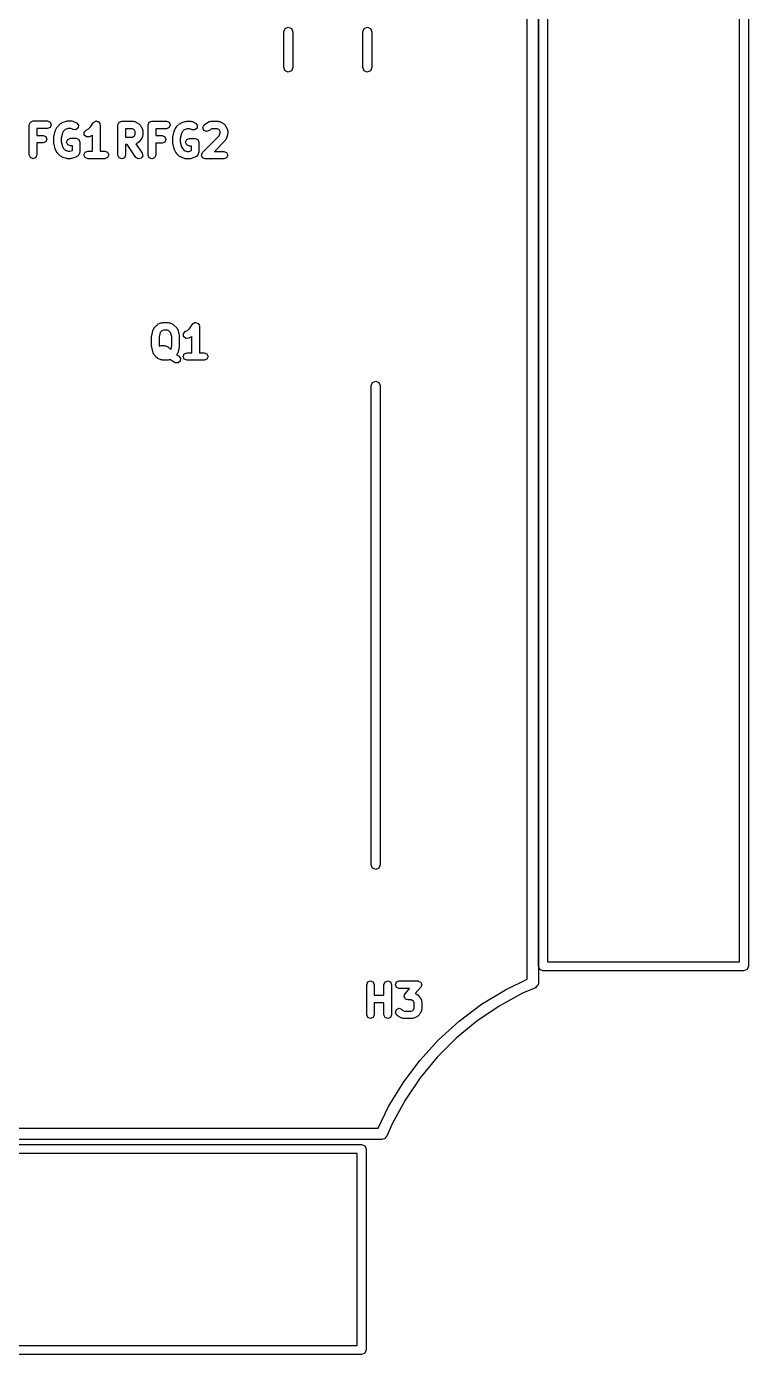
# Model space of a CAD drawing. Extents: x 83 to 120.4, y -76.4 to -39.4.
# Drawn here: x 110.01 to 119.57, y -75.87 to -58.29 of the extents above; entities that cross this region are included whole.
import ezdxf

# ---------------------------------------------------------------- set-up
doc = ezdxf.new("R2010")
doc.units = 0
doc.layers.add('BLACK', color=7, linetype='CONTINUOUS')

msp = doc.modelspace()

# ---------------------------------------------------------------- linework, layer by layer
at = {"layer": 'BLACK', "linetype": 'CONTINUOUS'}
for p, q in [((116.638382, -70.905758), (116.638382, -44.999457)), ((116.788382, -44.952618), (116.788382, -70.952618)), ((116.7888, -70.733), (116.7888, -47.813)), ((116.9088, -47.873), (116.9088, -70.673)), ((119.4488, -70.673), (119.4488, -47.873)), ((119.5688, -47.813), (119.5688, -70.733)), ((113.4175, -58.362742), (113.435074, -58.320316)), ((113.435074, -58.320316), (113.4775, -58.302742)), ((113.4775, -58.302742), (113.519926, -58.320316)), ((113.519926, -58.320316), (113.5375, -58.362742)), ((114.4625, -58.362742), (114.480074, -58.320316)), ((114.480074, -58.320316), (114.5225, -58.302742)), ((114.5225, -58.302742), (114.564926, -58.320316)), ((114.564926, -58.320316), (114.5825, -58.362742)), ((113.4175, -58.837258), (113.4175, -58.362742)), ((113.5375, -58.362742), (113.5375, -58.837258)), ((114.4625, -58.837258), (114.4625, -58.362742)), ((114.5825, -58.362742), (114.5825, -58.837258)), ((113.435074, -58.879684), (113.4175, -58.837258)), ((113.4775, -58.897258), (113.435074, -58.879684)), ((113.519926, -58.879684), (113.4775, -58.897258)), ((113.5375, -58.837258), (113.519926, -58.879684)), ((114.480074, -58.879684), (114.4625, -58.837258)), ((114.5225, -58.897258), (114.480074, -58.879684)), ((114.564926, -58.879684), (114.5225, -58.897258)), ((114.5825, -58.837258), (114.564926, -58.879684)), ((110.047934, -59.594247), (110.062579, -59.558892)), ((110.062579, -59.558892), (110.097934, -59.544247)), ((110.097934, -59.544247), (110.28841, -59.544247)), ((110.28841, -59.544247), (110.323765, -59.558892)), ((110.323765, -59.558892), (110.33841, -59.594247)), ((110.424483, -59.616035), (110.462577, -59.57794)), ((110.462577, -59.57794), (110.473329, -59.573486)), ((110.473329, -59.573486), (110.482121, -59.565861)), ((110.482121, -59.565861), (110.539264, -59.546813)), ((110.539264, -59.546813), (110.547472, -59.547396)), ((110.547472, -59.547396), (110.555076, -59.544247)), ((110.555076, -59.544247), (110.612219, -59.544247)), ((110.612219, -59.544247), (110.622971, -59.5487)), ((110.622971, -59.5487), (110.63458, -59.549526)), ((110.63458, -59.549526), (110.672675, -59.568574)), ((110.672675, -59.568574), (110.697748, -59.597484)), ((110.859078, -59.619533), (110.894427, -59.566511)), ((110.894427, -59.566511), (110.898704, -59.563646)), ((110.898704, -59.563646), (110.900674, -59.558892)), ((110.900674, -59.558892), (110.914124, -59.55332)), ((110.914124, -59.55332), (110.926224, -59.545218)), ((110.926224, -59.545218), (110.931273, -59.546216)), ((110.931273, -59.546216), (110.936029, -59.544247)), ((110.936029, -59.544247), (110.949477, -59.549817)), ((110.949477, -59.549817), (110.963765, -59.552644)), ((110.963765, -59.552644), (110.96663, -59.556922)), ((110.96663, -59.556922), (110.971384, -59.558892)), ((110.971384, -59.558892), (110.976954, -59.57234)), ((110.976954, -59.57234), (110.985058, -59.584441)), ((110.985058, -59.584441), (110.984058, -59.58949)), ((110.984058, -59.58949), (110.986029, -59.594247)), ((111.222734, -59.596847), (111.237379, -59.561492)), ((111.237379, -59.561492), (111.272734, -59.546847)), ((111.272734, -59.546847), (111.425115, -59.546847)), ((111.425115, -59.546847), (111.435867, -59.5513)), ((111.435867, -59.5513), (111.447476, -59.552126)), ((111.447476, -59.552126), (111.485571, -59.571174)), ((111.485571, -59.571174), (111.490962, -59.57739)), ((111.490962, -59.57739), (111.498565, -59.58054)), ((111.498565, -59.58054), (111.517613, -59.599587)), ((111.622734, -59.596847), (111.637379, -59.561492)), ((111.637379, -59.561492), (111.672734, -59.546847)), ((111.672734, -59.546847), (111.86321, -59.546847)), ((111.86321, -59.546847), (111.898565, -59.561492)), ((111.898565, -59.561492), (111.91321, -59.596847)), ((111.999283, -59.618635), (112.037377, -59.58054)), ((112.037377, -59.58054), (112.048129, -59.576086)), ((112.048129, -59.576086), (112.056921, -59.568461)), ((112.056921, -59.568461), (112.114064, -59.549413)), ((112.114064, -59.549413), (112.122272, -59.549996)), ((112.122272, -59.549996), (112.129876, -59.546847)), ((112.129876, -59.546847), (112.187019, -59.546847)), ((112.187019, -59.546847), (112.197771, -59.5513)), ((112.197771, -59.5513), (112.20938, -59.552126)), ((112.20938, -59.552126), (112.247475, -59.571174)), ((112.247475, -59.571174), (112.272548, -59.600084)), ((112.361189, -59.599586), (112.380236, -59.580539)), ((112.380236, -59.580539), (112.387838, -59.57739)), ((112.387838, -59.57739), (112.39323, -59.571174)), ((112.39323, -59.571174), (112.431325, -59.552126)), ((112.431325, -59.552126), (112.442933, -59.5513)), ((112.442933, -59.5513), (112.453686, -59.546847)), ((112.453686, -59.546847), (112.548924, -59.546847)), ((112.548924, -59.546847), (112.559676, -59.5513)), ((112.559676, -59.5513), (112.571285, -59.552126)), ((112.571285, -59.552126), (112.60938, -59.571174)), ((112.60938, -59.571174), (112.614771, -59.57739)), ((112.614771, -59.57739), (112.622373, -59.580539)), ((112.622373, -59.580539), (112.641421, -59.599586)), ((110.047934, -59.994247), (110.047934, -59.594247)), ((110.28841, -59.644247), (110.147934, -59.644247)), ((110.147934, -59.644247), (110.147934, -59.734723)), ((110.147934, -59.734723), (110.231267, -59.734723)), ((110.231267, -59.734723), (110.266622, -59.749368)), ((110.266622, -59.749368), (110.281267, -59.784723)), ((110.323765, -59.629602), (110.28841, -59.644247)), ((110.33841, -59.594247), (110.323765, -59.629602)), ((110.371743, -59.765676), (110.374169, -59.759819)), ((110.373236, -59.753549), (110.392284, -59.677358)), ((110.374169, -59.759819), (110.373236, -59.753549)), ((110.392284, -59.677358), (110.395666, -59.672793)), ((110.395666, -59.672793), (110.396069, -59.667125)), ((110.396069, -59.667125), (110.415116, -59.62903)), ((110.415116, -59.62903), (110.421333, -59.623637)), ((110.421333, -59.623637), (110.424483, -59.616035)), ((110.487966, -59.706937), (110.471743, -59.771831)), ((110.50093, -59.681007), (110.487966, -59.706937)), ((110.524942, -59.656996), (110.50093, -59.681007)), ((110.56319, -59.644247), (110.524942, -59.656996)), ((110.600416, -59.644247), (110.56319, -59.644247)), ((110.627953, -59.658016), (110.600416, -59.644247)), ((110.666125, -59.660729), (110.627953, -59.658016)), ((110.695035, -59.635656), (110.666125, -59.660729)), ((110.697748, -59.597484), (110.695035, -59.635656)), ((110.774309, -59.692722), (110.799382, -59.663812)), ((110.777022, -59.730894), (110.774309, -59.692722)), ((110.805932, -59.755967), (110.777022, -59.730894)), ((110.799382, -59.663812), (110.83022, -59.648392)), ((110.844104, -59.753254), (110.805932, -59.755967)), ((110.83022, -59.648392), (110.859078, -59.619533)), ((110.882199, -59.734206), (110.844104, -59.753254)), ((110.886029, -59.729789), (110.882199, -59.734206)), ((110.886029, -59.944247), (110.886029, -59.729789)), ((110.986029, -59.594247), (110.986029, -59.944247)), ((111.222734, -59.996847), (111.222734, -59.596847)), ((111.413312, -59.646847), (111.322734, -59.646847)), ((111.322734, -59.646847), (111.322734, -59.756371)), ((111.322734, -59.756371), (111.413312, -59.756371)), ((111.433592, -59.656987), (111.413312, -59.646847)), ((111.413312, -59.756371), (111.433592, -59.74623)), ((111.441164, -59.66456), (111.433592, -59.656987)), ((111.433592, -59.74623), (111.441164, -59.738657)), ((111.451305, -59.684841), (111.441164, -59.66456)), ((111.441164, -59.738657), (111.451305, -59.718377)), ((111.451305, -59.718377), (111.451305, -59.684841)), ((111.517613, -59.599587), (111.520762, -59.60719)), ((111.520762, -59.60719), (111.526978, -59.612581)), ((111.526978, -59.612581), (111.546027, -59.650678)), ((111.546027, -59.75254), (111.526978, -59.790637)), ((111.546027, -59.650678), (111.546851, -59.662287)), ((111.546851, -59.74093), (111.546027, -59.75254)), ((111.546851, -59.662287), (111.551305, -59.673038)), ((111.551305, -59.73018), (111.546851, -59.74093)), ((111.551305, -59.673038), (111.551305, -59.73018)), ((111.622734, -59.996847), (111.622734, -59.596847)), ((111.86321, -59.646847), (111.722734, -59.646847)), ((111.722734, -59.646847), (111.722734, -59.737323)), ((111.722734, -59.737323), (111.806067, -59.737323)), ((111.806067, -59.737323), (111.841422, -59.751968)), ((111.841422, -59.751968), (111.856067, -59.787323)), ((111.898565, -59.632202), (111.86321, -59.646847)), ((111.91321, -59.596847), (111.898565, -59.632202)), ((111.946543, -59.768276), (111.948969, -59.762419)), ((111.948036, -59.756149), (111.967084, -59.679958)), ((111.948969, -59.762419), (111.948036, -59.756149)), ((111.967084, -59.679958), (111.970466, -59.675393)), ((111.970466, -59.675393), (111.970869, -59.669725)), ((111.970869, -59.669725), (111.989916, -59.63163)), ((111.989916, -59.63163), (111.996133, -59.626237)), ((111.996133, -59.626237), (111.999283, -59.618635)), ((112.062766, -59.709537), (112.046543, -59.774431)), ((112.07573, -59.683607), (112.062766, -59.709537)), ((112.099742, -59.659596), (112.07573, -59.683607)), ((112.13799, -59.646847), (112.099742, -59.659596)), ((112.175216, -59.646847), (112.13799, -59.646847)), ((112.202753, -59.660616), (112.175216, -59.646847)), ((112.240925, -59.663329), (112.202753, -59.660616)), ((112.269835, -59.638256), (112.240925, -59.663329)), ((112.272548, -59.600084), (112.269835, -59.638256)), ((112.34214, -59.961492), (112.562365, -59.741267)), ((112.346543, -59.634941), (112.361189, -59.599586)), ((112.361187, -59.670296), (112.346543, -59.634941)), ((112.396542, -59.684942), (112.361187, -59.670296)), ((112.431897, -59.670298), (112.396542, -59.684942)), ((112.445207, -59.656988), (112.431897, -59.670298)), ((112.465489, -59.646847), (112.445207, -59.656988)), ((112.537121, -59.646847), (112.465489, -59.646847)), ((112.557401, -59.656987), (112.537121, -59.646847)), ((112.564973, -59.664559), (112.557401, -59.656987)), ((112.562365, -59.741267), (112.575114, -59.70302)), ((112.575114, -59.684841), (112.564973, -59.664559)), ((112.575114, -59.70302), (112.575114, -59.684841)), ((112.641421, -59.599586), (112.64457, -59.607188)), ((112.64457, -59.607188), (112.650789, -59.612582)), ((112.650789, -59.612582), (112.669836, -59.650678)), ((112.672548, -59.726944), (112.653501, -59.784087)), ((112.669836, -59.650678), (112.67066, -59.662286)), ((112.67066, -59.662286), (112.675114, -59.673038)), ((112.675114, -59.711133), (112.671964, -59.718735)), ((112.671964, -59.718735), (112.672548, -59.726944)), ((112.675114, -59.673038), (112.675114, -59.711133)), ((110.231267, -59.834723), (110.147934, -59.834723)), ((110.147934, -59.834723), (110.147934, -59.994247)), ((110.266622, -59.820078), (110.231267, -59.834723)), ((110.281267, -59.784723), (110.266622, -59.820078)), ((110.371743, -59.822819), (110.371743, -59.765676)), ((110.374169, -59.828675), (110.371743, -59.822819)), ((110.373236, -59.834946), (110.374169, -59.828675)), ((110.392284, -59.911136), (110.373236, -59.834946)), ((110.395666, -59.9157), (110.392284, -59.911136)), ((110.396069, -59.921369), (110.395666, -59.9157)), ((110.415116, -59.959464), (110.396069, -59.921369)), ((110.471743, -59.771831), (110.471743, -59.816663)), ((110.471743, -59.816663), (110.487966, -59.881556)), ((110.487966, -59.881556), (110.500929, -59.907484)), ((110.500929, -59.907484), (110.524943, -59.931498)), ((110.524943, -59.931498), (110.563189, -59.944247)), ((110.543172, -59.822819), (110.557817, -59.787464)), ((110.557817, -59.858174), (110.543172, -59.822819)), ((110.557817, -59.787464), (110.593172, -59.772819)), ((110.593172, -59.872819), (110.557817, -59.858174)), ((110.585059, -59.944247), (110.619362, -59.932812)), ((110.593172, -59.772819), (110.669362, -59.772819)), ((110.619362, -59.872819), (110.593172, -59.872819)), ((110.619362, -59.932812), (110.619362, -59.872819)), ((110.669362, -59.772819), (110.704717, -59.787464)), ((110.704717, -59.787464), (110.719362, -59.822819)), ((110.719362, -59.822819), (110.719362, -59.956152)), ((111.341939, -59.856371), (111.322734, -59.856371)), ((111.322734, -59.856371), (111.322734, -59.996847)), ((111.460343, -60.02552), (111.341939, -59.856371)), ((111.485571, -59.832044), (111.456982, -59.846338)), ((111.456982, -59.846338), (111.542266, -59.968174)), ((111.490962, -59.825827), (111.485571, -59.832044)), ((111.498565, -59.822678), (111.490962, -59.825827)), ((111.517613, -59.803631), (111.498565, -59.822678)), ((111.520762, -59.796027), (111.517613, -59.803631)), ((111.526978, -59.790637), (111.520762, -59.796027)), ((111.806067, -59.837323), (111.722734, -59.837323)), ((111.722734, -59.837323), (111.722734, -59.996847)), ((111.841422, -59.822678), (111.806067, -59.837323)), ((111.856067, -59.787323), (111.841422, -59.822678)), ((111.946543, -59.825419), (111.946543, -59.768276)), ((111.948969, -59.831275), (111.946543, -59.825419)), ((111.948036, -59.837546), (111.948969, -59.831275)), ((111.967084, -59.913736), (111.948036, -59.837546)), ((111.970466, -59.9183), (111.967084, -59.913736)), ((111.970869, -59.923969), (111.970466, -59.9183)), ((111.989916, -59.962064), (111.970869, -59.923969)), ((112.046543, -59.774431), (112.046543, -59.819263)), ((112.046543, -59.819263), (112.062766, -59.884156)), ((112.062766, -59.884156), (112.075729, -59.910084)), ((112.075729, -59.910084), (112.099743, -59.934098)), ((112.099743, -59.934098), (112.137989, -59.946847)), ((112.117972, -59.825419), (112.132617, -59.790064)), ((112.132617, -59.860774), (112.117972, -59.825419)), ((112.132617, -59.790064), (112.167972, -59.775419)), ((112.167972, -59.875419), (112.132617, -59.860774)), ((112.159859, -59.946847), (112.194162, -59.935412)), ((112.167972, -59.775419), (112.244162, -59.775419)), ((112.194162, -59.875419), (112.167972, -59.875419)), ((112.194162, -59.935412), (112.194162, -59.875419)), ((112.244162, -59.775419), (112.279517, -59.790064)), ((112.279517, -59.790064), (112.294162, -59.825419)), ((112.294162, -59.825419), (112.294162, -59.958752)), ((112.641422, -59.803631), (112.498205, -59.946847)), ((112.645875, -59.792879), (112.641422, -59.803631)), ((112.653501, -59.784087), (112.645875, -59.792879)), ((110.062579, -60.029602), (110.047934, -59.994247)), ((110.097934, -60.044247), (110.062579, -60.029602)), ((110.133289, -60.029602), (110.097934, -60.044247)), ((110.147934, -59.994247), (110.133289, -60.029602)), ((110.421332, -59.964855), (110.415116, -59.959464)), ((110.424482, -59.972459), (110.421332, -59.964855)), ((110.462577, -60.010555), (110.424482, -59.972459)), ((110.473329, -60.015008), (110.462577, -60.010555)), ((110.482122, -60.022634), (110.473329, -60.015008)), ((110.539265, -60.041681), (110.482122, -60.022634)), ((110.547473, -60.041097), (110.539265, -60.041681)), ((110.555076, -60.044247), (110.547473, -60.041097)), ((110.593172, -60.044247), (110.555076, -60.044247)), ((110.563189, -59.944247), (110.585059, -59.944247)), ((110.600774, -60.041097), (110.593172, -60.044247)), ((110.608983, -60.041681), (110.600774, -60.041097)), ((110.666125, -60.022634), (110.608983, -60.041681)), ((110.674917, -60.015008), (110.666125, -60.022634)), ((110.685669, -60.010555), (110.674917, -60.015008)), ((110.704717, -59.991507), (110.685669, -60.010555)), ((110.719362, -59.956152), (110.704717, -59.991507)), ((110.771743, -59.994247), (110.786388, -59.958892)), ((110.786388, -60.029602), (110.771743, -59.994247)), ((110.786388, -59.958892), (110.821743, -59.944247)), ((110.821743, -60.044247), (110.786388, -60.029602)), ((110.821743, -59.944247), (110.886029, -59.944247)), ((110.936029, -60.044247), (110.821743, -60.044247)), ((111.050314, -60.044247), (110.936029, -60.044247)), ((110.986029, -59.944247), (111.050314, -59.944247)), ((111.050314, -59.944247), (111.085669, -59.958892)), ((111.085669, -60.029602), (111.050314, -60.044247)), ((111.085669, -59.958892), (111.100314, -59.994247)), ((111.100314, -59.994247), (111.085669, -60.029602)), ((111.237379, -60.032202), (111.222734, -59.996847)), ((111.272734, -60.046847), (111.237379, -60.032202)), ((111.308089, -60.032202), (111.272734, -60.046847)), ((111.322734, -59.996847), (111.308089, -60.032202)), ((111.492616, -60.046085), (111.460343, -60.02552)), ((111.529978, -60.037808), (111.492616, -60.046085)), ((111.550543, -60.005536), (111.529978, -60.037808)), ((111.542266, -59.968174), (111.550543, -60.005536)), ((111.637379, -60.032202), (111.622734, -59.996847)), ((111.672734, -60.046847), (111.637379, -60.032202)), ((111.708089, -60.032202), (111.672734, -60.046847)), ((111.722734, -59.996847), (111.708089, -60.032202)), ((111.996132, -59.967455), (111.989916, -59.962064)), ((111.999282, -59.975059), (111.996132, -59.967455)), ((112.037377, -60.013155), (111.999282, -59.975059)), ((112.048129, -60.017608), (112.037377, -60.013155)), ((112.056922, -60.025234), (112.048129, -60.017608)), ((112.114065, -60.044281), (112.056922, -60.025234)), ((112.122273, -60.043697), (112.114065, -60.044281)), ((112.129876, -60.046847), (112.122273, -60.043697)), ((112.167972, -60.046847), (112.129876, -60.046847)), ((112.137989, -59.946847), (112.159859, -59.946847)), ((112.175574, -60.043697), (112.167972, -60.046847)), ((112.183783, -60.044281), (112.175574, -60.043697)), ((112.240925, -60.025234), (112.183783, -60.044281)), ((112.249717, -60.017608), (112.240925, -60.025234)), ((112.260469, -60.013155), (112.249717, -60.017608)), ((112.279517, -59.994107), (112.260469, -60.013155)), ((112.294162, -59.958752), (112.279517, -59.994107)), ((112.327495, -59.996847), (112.34214, -59.961492)), ((112.34214, -60.032202), (112.327495, -59.996847)), ((112.377495, -60.046847), (112.34214, -60.032202)), ((112.625114, -60.046847), (112.377495, -60.046847)), ((112.498205, -59.946847), (112.625114, -59.946847)), ((112.625114, -59.946847), (112.660469, -59.961492)), ((112.660469, -60.032202), (112.625114, -60.046847)), ((112.660469, -59.961492), (112.675114, -59.996847)), ((112.675114, -59.996847), (112.660469, -60.032202)), ((111.751972, -62.235574), (111.790067, -62.216526)), ((111.790067, -62.216526), (111.801675, -62.2157)), ((111.801675, -62.2157), (111.812428, -62.211247)), ((111.812428, -62.211247), (111.888619, -62.211247)), ((111.888619, -62.211247), (111.899371, -62.2157)), ((111.899371, -62.2157), (111.91098, -62.216526)), ((111.91098, -62.216526), (111.949075, -62.235574)), ((112.213199, -62.230646), (112.215169, -62.225892)), ((112.215169, -62.225892), (112.228619, -62.22032)), ((112.228619, -62.22032), (112.240719, -62.212218)), ((112.240719, -62.212218), (112.245768, -62.213216)), ((112.245768, -62.213216), (112.250524, -62.211247)), ((112.250524, -62.211247), (112.263972, -62.216817)), ((112.263972, -62.216817), (112.27826, -62.219644)), ((112.27826, -62.219644), (112.281125, -62.223922)), ((112.281125, -62.223922), (112.285879, -62.225892)), ((112.285879, -62.225892), (112.291449, -62.23934)), ((111.66719, -62.39458), (111.669616, -62.388723)), ((111.66719, -62.527914), (111.66719, -62.39458)), ((111.668683, -62.382453), (111.687731, -62.306263)), ((111.669616, -62.388723), (111.668683, -62.382453)), ((111.687731, -62.306263), (111.695736, -62.295458)), ((111.695736, -62.295458), (111.700883, -62.283035)), ((111.700883, -62.283035), (111.738977, -62.24494)), ((111.738977, -62.24494), (111.74658, -62.24179)), ((111.74658, -62.24179), (111.751972, -62.235574)), ((111.781386, -62.343952), (111.76719, -62.400735)), ((111.76719, -62.400735), (111.76719, -62.521758)), ((111.803951, -62.321386), (111.781386, -62.343952)), ((111.824231, -62.311247), (111.803951, -62.321386)), ((111.876816, -62.311247), (111.824231, -62.311247)), ((111.897096, -62.321387), (111.876816, -62.311247)), ((111.919661, -62.343952), (111.897096, -62.321387)), ((111.933857, -62.400735), (111.919661, -62.343952)), ((111.933857, -62.521758), (111.933857, -62.400735)), ((111.949075, -62.235574), (111.954466, -62.24179)), ((111.954466, -62.24179), (111.962069, -62.24494)), ((111.962069, -62.24494), (112.000164, -62.283034)), ((112.000164, -62.283034), (112.00531, -62.295458)), ((112.00531, -62.295458), (112.013316, -62.306263)), ((112.013316, -62.306263), (112.032364, -62.382453)), ((112.032364, -62.382453), (112.03143, -62.388723)), ((112.03143, -62.388723), (112.033857, -62.39458)), ((112.033857, -62.39458), (112.033857, -62.527914)), ((112.088804, -62.359722), (112.113877, -62.330812)), ((112.091517, -62.397894), (112.088804, -62.359722)), ((112.120427, -62.422967), (112.091517, -62.397894)), ((112.113877, -62.330812), (112.144715, -62.315392)), ((112.144715, -62.315392), (112.173573, -62.286533)), ((112.196694, -62.401206), (112.158599, -62.420254)), ((112.173573, -62.286533), (112.208922, -62.233511)), ((112.200524, -62.396789), (112.196694, -62.401206)), ((112.200524, -62.611247), (112.200524, -62.396789)), ((112.208922, -62.233511), (112.213199, -62.230646)), ((112.291449, -62.23934), (112.299553, -62.251441)), ((112.299553, -62.251441), (112.298553, -62.25649)), ((112.298553, -62.25649), (112.300524, -62.261247)), ((112.300524, -62.261247), (112.300524, -62.611247)), ((111.669616, -62.53377), (111.66719, -62.527914)), ((111.668683, -62.540041), (111.669616, -62.53377)), ((111.687731, -62.616231), (111.668683, -62.540041)), ((111.76719, -62.521758), (111.768345, -62.526379)), ((111.768345, -62.526379), (111.79338, -62.516009)), ((111.79338, -62.516009), (111.831476, -62.516009)), ((111.831476, -62.516009), (111.842228, -62.520462)), ((111.842228, -62.520462), (111.853837, -62.521288)), ((111.853837, -62.521288), (111.891932, -62.540336)), ((111.891932, -62.540336), (111.897323, -62.546552)), ((111.897323, -62.546552), (111.904926, -62.549702)), ((111.904926, -62.549702), (111.922481, -62.567257)), ((111.922481, -62.567257), (111.933857, -62.521758)), ((112.032364, -62.540041), (112.013316, -62.616231)), ((112.033857, -62.527914), (112.03143, -62.53377)), ((112.03143, -62.53377), (112.032364, -62.540041)), ((112.158599, -62.420254), (112.120427, -62.422967)), ((111.695735, -62.627033), (111.687731, -62.616231)), ((111.700882, -62.639459), (111.695735, -62.627033)), ((111.738977, -62.677555), (111.700882, -62.639459)), ((111.74658, -62.680704), (111.738977, -62.677555)), ((111.751973, -62.686922), (111.74658, -62.680704)), ((111.790068, -62.705968), (111.751973, -62.686922)), ((111.801674, -62.706792), (111.790068, -62.705968)), ((111.812428, -62.711247), (111.801674, -62.706792)), ((111.888619, -62.711247), (111.812428, -62.711247)), ((111.899369, -62.706793), (111.888619, -62.711247)), ((111.910979, -62.705969), (111.899369, -62.706793)), ((111.916841, -62.703037), (111.910979, -62.705969)), ((111.929453, -62.71565), (111.916841, -62.703037)), ((111.937056, -62.718799), (111.929453, -62.71565)), ((111.942449, -62.725017), (111.937056, -62.718799)), ((111.980544, -62.744063), (111.942449, -62.725017)), ((112.018715, -62.746775), (111.980544, -62.744063)), ((112.000165, -62.639459), (111.998423, -62.6412)), ((111.998423, -62.6412), (112.025264, -62.65462)), ((112.00531, -62.627034), (112.000165, -62.639459)), ((112.013316, -62.616231), (112.00531, -62.627034)), ((112.047625, -62.721702), (112.018715, -62.746775)), ((112.025264, -62.65462), (112.050337, -62.68353)), ((112.050337, -62.68353), (112.047625, -62.721702)), ((112.086238, -62.661247), (112.100883, -62.625892)), ((112.100883, -62.696602), (112.086238, -62.661247)), ((112.100883, -62.625892), (112.136238, -62.611247)), ((112.136238, -62.711247), (112.100883, -62.696602)), ((112.136238, -62.611247), (112.200524, -62.611247)), ((112.250524, -62.711247), (112.136238, -62.711247)), ((112.364809, -62.711247), (112.250524, -62.711247)), ((112.300524, -62.611247), (112.364809, -62.611247)), ((112.364809, -62.611247), (112.400164, -62.625892)), ((112.400164, -62.696602), (112.364809, -62.711247)), ((112.400164, -62.625892), (112.414809, -62.661247)), ((112.414809, -62.661247), (112.400164, -62.696602)), ((114.5748, -63.0464), (114.592374, -63.003974)), ((114.5748, -69.3914), (114.5748, -63.0464)), ((114.592374, -63.003974), (114.6348, -62.9864)), ((114.6348, -62.9864), (114.677226, -63.003974)), ((114.677226, -63.003974), (114.6948, -63.0464)), ((114.6948, -63.0464), (114.6948, -69.3914)), ((114.592374, -69.433826), (114.5748, -69.3914)), ((114.6948, -69.3914), (114.677226, -69.433826)), ((114.6348, -69.4514), (114.592374, -69.433826)), ((114.677226, -69.433826), (114.6348, -69.4514)), ((116.806374, -70.775426), (116.7888, -70.733)), ((116.8488, -70.793), (116.806374, -70.775426)), ((119.5088, -70.793), (116.8488, -70.793)), ((116.9088, -70.673), (119.4488, -70.673)), ((119.551226, -70.775426), (119.5088, -70.793)), ((119.5688, -70.733), (119.551226, -70.775426)), ((114.515238, -70.977247), (114.529883, -70.941892)), ((114.515238, -71.377247), (114.515238, -70.977247)), ((114.529883, -70.941892), (114.565238, -70.927247)), ((114.565238, -70.927247), (114.600593, -70.941892)), ((114.600593, -70.941892), (114.615238, -70.977247)), ((114.615238, -70.977247), (114.615238, -71.117723)), ((114.743809, -70.977247), (114.758454, -70.941892)), ((114.743809, -71.117723), (114.743809, -70.977247)), ((114.758454, -70.941892), (114.793809, -70.927247)), ((114.793809, -70.927247), (114.829164, -70.941892)), ((114.829164, -70.941892), (114.843809, -70.977247)), ((114.843809, -70.977247), (114.843809, -71.377247)), ((114.89619, -70.977247), (114.910835, -70.941892)), ((114.910835, -71.012602), (114.89619, -70.977247)), ((114.910835, -70.941892), (114.94619, -70.927247)), ((114.94619, -71.027247), (114.910835, -71.012602)), ((114.94619, -70.927247), (115.193809, -70.927247)), ((115.231438, -71.010172), (115.158112, -71.093973)), ((115.193809, -70.927247), (115.210063, -70.93398)), ((115.210063, -70.93398), (115.226734, -70.939618)), ((115.226734, -70.939618), (115.227522, -70.941211)), ((115.227522, -70.941211), (115.229164, -70.941892)), ((115.229164, -70.941892), (115.235897, -70.958147)), ((115.237075, -70.993501), (115.231438, -71.010172)), ((115.235897, -70.958147), (115.243698, -70.973921)), ((115.243809, -70.977247), (115.237075, -70.993501)), ((115.243698, -70.973921), (115.243128, -70.975604)), ((115.243128, -70.975604), (115.243809, -70.977247)), ((116.351757, -71.045085), (116.638382, -70.905758)), ((116.760302, -71.006343), (116.750882, -71.01757)), ((116.777803, -70.991023), (116.760302, -71.006343)), ((116.779527, -70.983431), (116.777803, -70.991023)), ((116.783859, -70.97827), (116.779527, -70.983431)), ((116.788382, -70.952618), (116.783859, -70.97827)), ((114.615238, -71.117723), (114.743809, -71.117723)), ((115.083621, -71.027247), (114.94619, -71.027247)), ((115.010476, -71.129628), (115.017209, -71.113373)), ((115.011156, -71.13127), (115.010476, -71.129628)), ((115.010587, -71.132954), (115.011156, -71.13127)), ((115.018387, -71.148727), (115.010587, -71.132954)), ((115.017209, -71.113373), (115.022847, -71.096703)), ((115.025121, -71.164983), (115.018387, -71.148727)), ((115.022847, -71.096703), (115.083621, -71.027247)), ((115.026762, -71.165663), (115.025121, -71.164983)), ((115.027551, -71.167257), (115.026762, -71.165663)), ((115.044221, -71.172894), (115.027551, -71.167257)), ((115.060476, -71.179628), (115.044221, -71.172894)), ((115.105816, -71.179628), (115.060476, -71.179628)), ((115.126096, -71.189768), (115.105816, -71.179628)), ((115.133668, -71.19734), (115.126096, -71.189768)), ((115.158112, -71.093973), (115.178075, -71.103955)), ((115.178075, -71.103955), (115.183466, -71.110171)), ((115.183466, -71.110171), (115.191068, -71.11332)), ((115.191068, -71.11332), (115.210116, -71.132367)), ((115.210116, -71.132367), (115.213265, -71.139969)), ((115.213265, -71.139969), (115.219484, -71.145363)), ((115.219484, -71.145363), (115.238531, -71.183459)), ((115.238531, -71.183459), (115.239355, -71.195067)), ((116.036517, -71.237316), (116.351757, -71.045085)), ((116.5796, -71.091525), (116.267741, -71.261904)), ((116.742919, -71.021537), (116.5796, -71.091525)), ((116.742926, -71.021555), (116.742919, -71.021537)), ((116.746619, -71.018321), (116.742926, -71.021555)), ((116.750882, -71.01757), (116.746619, -71.018321)), ((114.743809, -71.217723), (114.615238, -71.217723)), ((114.615238, -71.217723), (114.615238, -71.377247)), ((114.743809, -71.377247), (114.743809, -71.217723)), ((114.89619, -71.339152), (114.910835, -71.303797)), ((114.910835, -71.374507), (114.89619, -71.339152)), ((114.910835, -71.303797), (114.94619, -71.289152)), ((114.94619, -71.289152), (114.981545, -71.303797)), ((114.981545, -71.303797), (114.994853, -71.317105)), ((114.994853, -71.317105), (115.015137, -71.327247)), ((115.015137, -71.327247), (115.105816, -71.327247)), ((115.105816, -71.327247), (115.126096, -71.317107)), ((115.126096, -71.317107), (115.133667, -71.309536)), ((115.133667, -71.309536), (115.143809, -71.289253)), ((115.143809, -71.217622), (115.133668, -71.19734)), ((115.143809, -71.289253), (115.143809, -71.217622)), ((115.213265, -71.366904), (115.210117, -71.374507)), ((115.219484, -71.361512), (115.213265, -71.366904)), ((115.23853, -71.323417), (115.219484, -71.361512)), ((115.239354, -71.31181), (115.23853, -71.323417)), ((115.243809, -71.301057), (115.239354, -71.31181)), ((115.239355, -71.195067), (115.243809, -71.205819)), ((115.243809, -71.205819), (115.243809, -71.301057)), ((115.740961, -71.458619), (116.036517, -71.237316)), ((116.267741, -71.261904), (115.973476, -71.461135)), ((114.529883, -71.412602), (114.515238, -71.377247)), ((114.565238, -71.427247), (114.529883, -71.412602)), ((114.600593, -71.412602), (114.565238, -71.427247)), ((114.615238, -71.377247), (114.600593, -71.412602)), ((114.758454, -71.412602), (114.743809, -71.377247)), ((114.793809, -71.427247), (114.758454, -71.412602)), ((114.829164, -71.412602), (114.793809, -71.427247)), ((114.843809, -71.377247), (114.829164, -71.412602)), ((114.929883, -71.393555), (114.910835, -71.374507)), ((114.937485, -71.396703), (114.929883, -71.393555)), ((114.942878, -71.402922), (114.937485, -71.396703)), ((114.980973, -71.421968), (114.942878, -71.402922)), ((114.992579, -71.422792), (114.980973, -71.421968)), ((115.003333, -71.427247), (114.992579, -71.422792)), ((115.117619, -71.427247), (115.003333, -71.427247)), ((115.128369, -71.422793), (115.117619, -71.427247)), ((115.139979, -71.421969), (115.128369, -71.422793)), ((115.178074, -71.402922), (115.139979, -71.421969)), ((115.183466, -71.396704), (115.178074, -71.402922)), ((115.191069, -71.393555), (115.183466, -71.396704)), ((115.210117, -71.374507), (115.191069, -71.393555)), ((115.467762, -71.706996), (115.740961, -71.458619)), ((115.973476, -71.461135), (115.699464, -71.687415)), ((115.219389, -71.980198), (115.467762, -71.706996)), ((115.699464, -71.687415), (115.448183, -71.938698)), ((114.998088, -72.275757), (115.219389, -71.980198)), ((115.448183, -71.938698), (115.221907, -72.212713)), ((115.221907, -72.212713), (115.02268, -72.506981)), ((114.805862, -72.590999), (114.998088, -72.275757)), ((114.666543, -72.877618), (114.805862, -72.590999)), ((115.02268, -72.506981), (114.852305, -72.818842)), ((88.76022, -72.877618), (114.666543, -72.877618)), ((114.852305, -72.818842), (114.782319, -72.982162)), ((114.713382, -73.027618), (88.713382, -73.027618)), ((91.528, -73.0922), (114.448, -73.0922)), ((114.448, -73.0922), (114.490426, -73.109774)), ((114.490426, -73.109774), (114.508, -73.1522)), ((114.726924, -73.022688), (114.713382, -73.027618)), ((114.751788, -73.017039), (114.726924, -73.022688)), ((114.756156, -73.012049), (114.751788, -73.017039)), ((114.761591, -73.010071), (114.756156, -73.012049)), ((114.768765, -72.997644), (114.761591, -73.010071)), ((114.782319, -72.982162), (114.768765, -72.997644)), ((114.388, -73.2122), (91.588, -73.2122)), ((114.388, -75.7522), (114.388, -73.2122)), ((114.508, -73.1522), (114.508, -75.8122)), ((91.588, -75.7522), (114.388, -75.7522)), ((114.448, -75.8722), (91.528, -75.8722)), ((114.490426, -75.854626), (114.448, -75.8722)), ((114.508, -75.8122), (114.490426, -75.854626))]:
    msp.add_line(p, q, dxfattribs=at)

doc.saveas('drawing.dxf')
